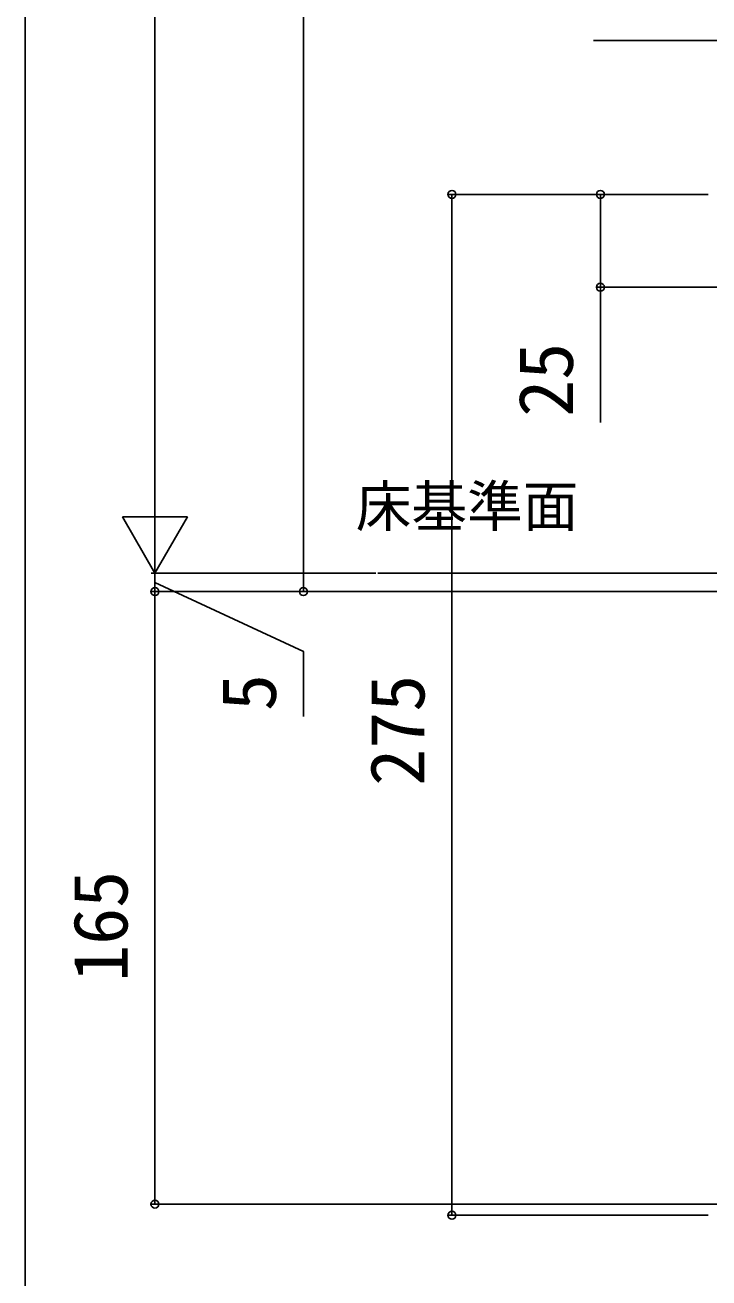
# Model space of a CAD drawing. Units: millimetres, scale not verified. Extents: x -875 to 875, y -1303 to 1295.
# Drawn here: x -875 to -690.8, y 209.4 to 546.9 of the extents above; entities that cross this region are included whole.
import ezdxf
from ezdxf.enums import TextEntityAlignment as Align

# ---------------------------------------------------------------- set-up
doc = ezdxf.new("R2010")
doc.units = ezdxf.units.MM
doc.header["$LTSCALE"] = 8
doc.layers.add('0-6_YKK_D', color=6, linetype='Continuous')
doc.layers.add('0-7_YKK_ZWAK', color=7, linetype='Continuous')
doc.styles.add('ＭＳ ゴシック', font='')
doc.styles.get('ＭＳ ゴシック').set_extended_font_data('MS Gothic')

msp = doc.modelspace()

# ---------------------------------------------------------------- linework, layer by layer
at = {"layer": '0-6_YKK_D'}
for p, q in [((-840, 416.8), (-840, 954.8)), ((-800, 394.3), (-800, 862.3)), ((-691, 501.3), (-761, 501.3)), ((-760, 501.3), (-760, 226.3)), ((-691.5, 501.3), (-721, 501.3)), ((-665, 476.3), (-721, 476.3)), ((-840, 399.3), (-840, 429.611)), ((-840, 399.3), (-848.75, 414.455)), ((-831.25, 414.455), (-848.75, 414.455)), ((-840, 399.3), (-831.25, 414.455)), ((-840, 399.3), (-840, 403.6)), ((-780.5, 399.3), (-841, 399.3)), ((-780.5, 399.3), (-841, 399.3)), ((-840, 399.3), (-840, 394.3)), ((-840, 399.3), (-840, 394.3)), ((-780, 399.3), (775.221, 399.3)), ((-685.7, 394.3), (-841, 394.3)), ((-685.5, 394.3), (-841, 394.3)), ((-840, 394.3), (-840, 229.3)), ((-840, 394.3), (-840, 390)), ((-685.5, 394.3), (-801, 394.3)), ((-685.7, 229.3), (-841, 229.3)), ((-691, 226.3), (-761, 226.3))]:
    msp.add_line(p, q, dxfattribs=at)
for points in [[(-655, 542.8), (-685, 542.8), (-721.891, 542.8)], [(-720, 501.3), (-720, 476.3), (-720, 439.864)], [(-840, 396.8), (-800, 378.209), (-800, 360.618)]]:
    msp.add_lwpolyline(points, dxfattribs=at)
for centre in [(-760, 501.3), (-720, 501.3), (-720, 476.3), (-840, 394.3), (-840, 394.3), (-800, 394.3), (-840, 229.3), (-760, 226.3)]:
    msp.add_circle(centre, 1.075, dxfattribs=at)
at = {"layer": '0-7_YKK_ZWAK'}
msp.add_line((-875, 1247.3), (-875, -1302.7), dxfattribs=at)

# ---------------------------------------------------------------- texts
at = {"layer": '0-6_YKK_D', "style": 'ＭＳ ゴシック'}
for s, p in [('25', (-723, 441.386)), ('5', (-803, 362.14)), ('275', (-763, 341.982)), ('165', (-843, 289.186))]:
    msp.add_text(s, height=14.66, rotation=90, dxfattribs=at).set_placement(p, align=Align.BOTTOM_LEFT)
msp.add_text('床基準面', height=11, dxfattribs=at).set_placement((-785.91, 408.501), align=Align.BOTTOM_LEFT)

doc.saveas('drawing.dxf')
